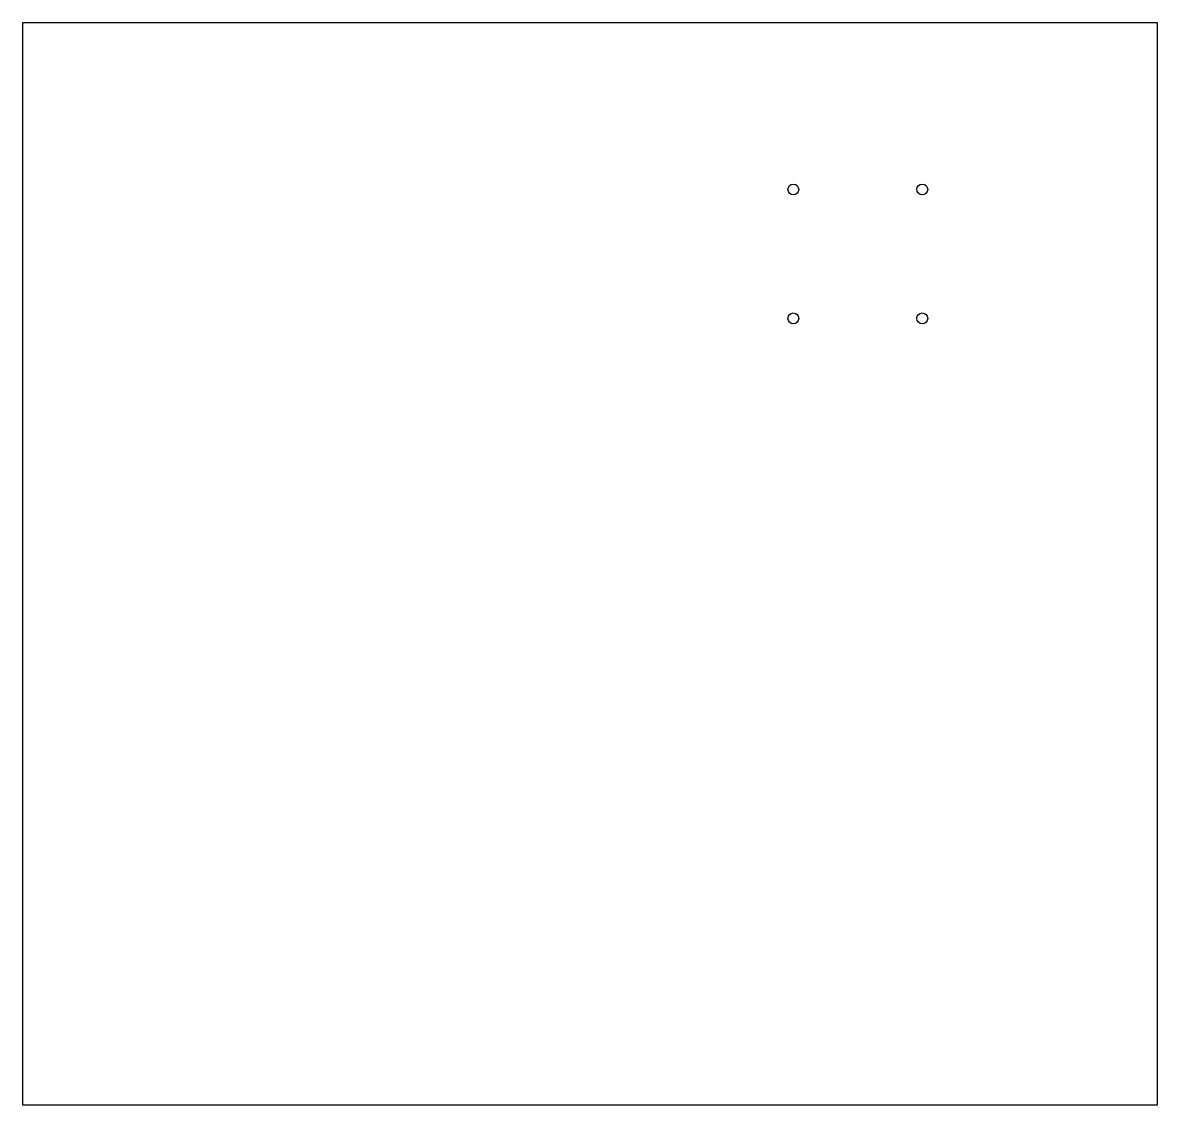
# Model space of a CAD drawing. Header units: millimetres. Extents: x 1 to 221, y 222 to 432.
import ezdxf

# ---------------------------------------------------------------- set-up
doc = ezdxf.new("R2010")
doc.units = ezdxf.units.MM
doc.layers.get('0').update_dxf_attribs({"linetype": 'CONTINUOUS'})

msp = doc.modelspace()

# ---------------------------------------------------------------- linework, layer by layer
msp.add_lwpolyline([(0.57, 432.36), (220.57, 432.36), (220.57, 222.36), (0.57, 222.36)], close=True)
for centre in [(150, 400), (175, 400), (150, 375), (175, 375)]:
    msp.add_circle(centre, 1.05)

doc.saveas('drawing.dxf')
